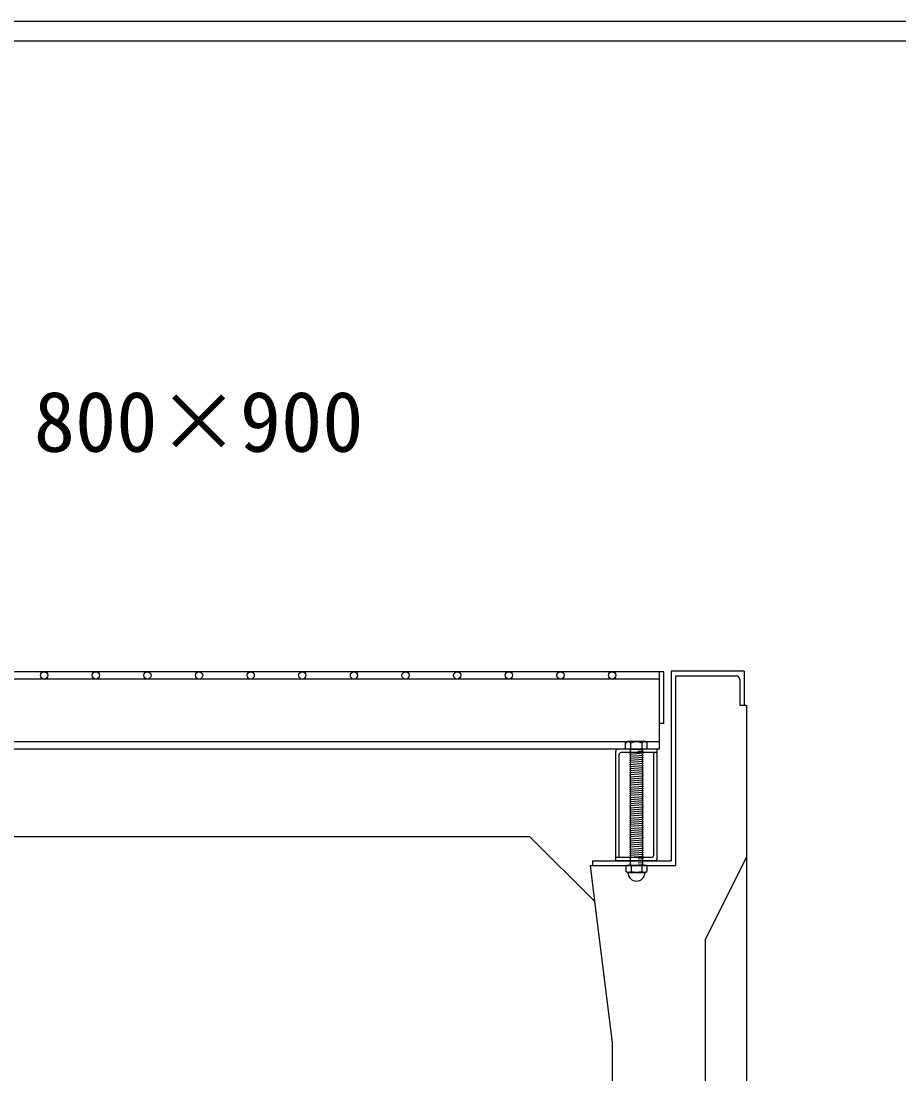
# Model space of a CAD drawing. Units: millimetres, scale not verified. Extents: x -16800 to 16800, y -5940 to 5940.
# Drawn here: x -9372 to -8522, y -1120 to -100 of the extents above; entities that cross this region are included whole.
import ezdxf
from ezdxf.enums import TextEntityAlignment as Align

# ---------------------------------------------------------------- set-up
doc = ezdxf.new("R2010")
doc.units = ezdxf.units.MM
doc.header["$LTSCALE"] = 20
doc.linetypes.add('DOTTED', pattern=[1.75, 0.25, -1.5])
for name, color, linetype, lineweight in [('0-2_HATCH', 6, 'Continuous', 25), ('0-5_OUTLINE', 3, 'Continuous', 25), ('0-6_TXT', 7, 'Continuous', 25)]:
    doc.layers.add(name, color=color, linetype=linetype, lineweight=lineweight)
doc.styles.add('ＭＳ ゴシック', font='')
doc.styles.get('ＭＳ ゴシック').set_extended_font_data('MS Gothic')

msp = doc.modelspace()

# ---------------------------------------------------------------- linework, layer by layer
at = {"layer": '0-2_HATCH'}
for p, q in [((-8750, -730.35), (-9650, -730.35)), ((-8754.5, -730.35), (-8754.5, -805.35)), ((-8750, -780.35), (-8750, -730.35)), ((-8743, -729.85), (-8743, -913.35)), ((-8754.5, -737.35), (-9645.5, -737.35)), ((-8738.5, -734.35), (-8738.5, -917.85)), ((-8738.5, -734.35), (-8680, -734.35)), ((-8676.5, -737.85), (-8676.5, -762.85)), ((-8676.5, -762.85), (-8672, -762.85)), ((-8750, -780.35), (-8754.5, -780.35)), ((-8754.5, -805.35), (-9645.5, -805.35)), ((-8785.68, -798.35), (-9614.32, -798.35)), ((-8756.5, -805.35), (-8794.5, -805.35)), ((-8785, -797.84), (-8787, -799.34)), ((-8787, -805.34), (-8787, -799.34)), ((-8766, -805.35), (-8787, -805.34)), ((-8786.67, -799.07), (-8785, -797.84)), ((-8768, -797.85), (-8785, -797.84)), ((-8783, -805.35), (-8770, -805.34)), ((-8783, -806.35), (-8782, -805.35)), ((-8782, -805.35), (-8782, -799.34)), ((-8771, -805.35), (-8771, -799.34)), ((-8771, -806.35), (-8770, -805.35)), ((-8766.33, -799.07), (-8768, -797.85)), ((-8754.5, -798.35), (-8767.32, -798.35)), ((-8766, -805.35), (-8766, -799.34)), ((-8756.5, -911.35), (-8756.5, -805.35)), ((-8796.5, -913.35), (-8796.5, -807.35)), ((-8793.3, -910.15), (-8793.3, -810.55)), ((-8756.5, -808.55), (-8791.3, -808.55)), ((-8782, -807.35), (-8783, -806.35)), ((-8783, -808.35), (-8782, -807.35)), ((-8782, -809.35), (-8783, -808.35)), ((-8783, -810.35), (-8782, -809.35)), ((-8770, -809.35), (-8783, -810.35)), ((-8782, -811.35), (-8783, -810.35)), ((-8783, -812.35), (-8782, -811.35)), ((-8770, -811.35), (-8783, -812.35)), ((-8782, -813.34), (-8783, -812.35)), ((-8783, -814.35), (-8782, -813.34)), ((-8770, -813.34), (-8783, -814.35)), ((-8782, -815.35), (-8783, -814.35)), ((-8783, -816.35), (-8782, -815.35)), ((-8770, -815.35), (-8783, -816.35)), ((-8770, -807.35), (-8771, -806.35)), ((-8771, -810.35), (-8770, -809.35)), ((-8770, -811.35), (-8771, -810.35)), ((-8771, -812.35), (-8770, -811.35)), ((-8770, -813.34), (-8771, -812.35)), ((-8771, -814.35), (-8770, -813.34)), ((-8770, -815.35), (-8771, -814.35)), ((-8759.7, -908.15), (-8759.7, -808.55)), ((-8782, -817.34), (-8783, -816.35)), ((-8770, -817.34), (-8783, -818.35)), ((-8783, -818.35), (-8782, -817.34)), ((-8770, -819.35), (-8783, -820.35)), ((-8782, -821.34), (-8783, -820.35)), ((-8783, -822.34), (-8782, -821.34)), ((-8770, -821.35), (-8783, -822.35)), ((-8782, -823.34), (-8783, -822.34)), ((-8770, -823.34), (-8783, -824.34)), ((-8783, -824.34), (-8782, -823.34)), ((-8782, -825.34), (-8783, -824.34)), ((-8770, -825.34), (-8783, -826.34)), ((-8783, -826.34), (-8782, -825.34)), ((-8771, -818.35), (-8770, -817.34)), ((-8770, -819.35), (-8771, -818.35)), ((-8771, -820.35), (-8770, -819.35)), ((-8770, -821.34), (-8771, -820.35)), ((-8771, -822.35), (-8770, -821.35)), ((-8771, -822.35), (-8770, -823.35)), ((-8771, -824.34), (-8770, -823.34)), ((-8771, -824.34), (-8770, -825.34)), ((-8771, -826.34), (-8770, -825.34)), ((-8782, -827.34), (-8783, -826.34)), ((-8770, -827.34), (-8783, -828.34)), ((-8783, -828.34), (-8782, -827.34)), ((-8782, -829.34), (-8783, -828.34)), ((-8770, -829.34), (-8783, -830.34)), ((-8783, -830.34), (-8782, -829.34)), ((-8782, -831.34), (-8783, -830.34)), ((-8770, -831.34), (-8783, -832.34)), ((-8783, -832.34), (-8782, -831.34)), ((-8782, -833.34), (-8783, -832.34)), ((-8770, -833.34), (-8783, -834.34)), ((-8783, -834.34), (-8782, -833.34)), ((-8782, -835.34), (-8783, -834.34)), ((-8770, -835.34), (-8783, -836.34)), ((-8783, -836.34), (-8782, -835.34)), ((-8771, -826.34), (-8770, -827.34)), ((-8771, -828.34), (-8770, -827.34)), ((-8771, -828.34), (-8770, -829.34)), ((-8771, -830.34), (-8770, -829.34)), ((-8771, -830.34), (-8770, -831.34)), ((-8771, -832.34), (-8770, -831.34)), ((-8771, -832.34), (-8770, -833.34)), ((-8771, -834.34), (-8770, -833.34)), ((-8771, -834.34), (-8770, -835.34)), ((-8771, -836.34), (-8770, -835.34)), ((-8782, -837.34), (-8783, -836.34)), ((-8770, -837.34), (-8783, -838.34)), ((-8783, -838.34), (-8782, -837.34)), ((-8782, -839.34), (-8783, -838.34)), ((-8770, -839.34), (-8783, -840.34)), ((-8783, -840.34), (-8782, -839.34)), ((-8782, -841.34), (-8783, -840.34)), ((-8770, -841.34), (-8783, -842.34)), ((-8783, -842.34), (-8782, -841.34)), ((-8782, -843.34), (-8783, -842.34)), ((-8770, -843.34), (-8783, -844.34)), ((-8783, -844.34), (-8782, -843.34)), ((-8782, -845.34), (-8783, -844.34)), ((-8770, -845.34), (-8783, -846.34)), ((-8783, -846.34), (-8782, -845.34)), ((-8782, -847.34), (-8783, -846.34)), ((-8771, -836.34), (-8770, -837.34)), ((-8771, -838.34), (-8770, -837.34)), ((-8771, -838.34), (-8770, -839.34)), ((-8771, -840.34), (-8770, -839.34)), ((-8771, -840.34), (-8770, -841.34)), ((-8771, -842.34), (-8770, -841.34)), ((-8771, -842.34), (-8770, -843.34)), ((-8771, -844.34), (-8770, -843.34)), ((-8771, -844.34), (-8770, -845.35)), ((-8771, -846.34), (-8770, -845.34)), ((-8771, -846.34), (-8770, -847.34)), ((-8770, -847.34), (-8783, -848.34)), ((-8783, -848.34), (-8782, -847.34)), ((-8782, -849.34), (-8783, -848.34)), ((-8770, -849.35), (-8783, -850.35)), ((-8783, -850.35), (-8782, -849.35)), ((-8782, -851.35), (-8783, -850.35)), ((-8769.99, -851.35), (-8782.99, -852.35)), ((-8782.99, -852.35), (-8781.99, -851.35)), ((-8781.99, -853.35), (-8782.99, -852.35)), ((-8769.99, -853.35), (-8782.99, -854.35)), ((-8782.99, -854.35), (-8781.99, -853.35)), ((-8781.99, -855.35), (-8782.99, -854.35)), ((-8769.99, -855.35), (-8782.99, -856.35)), ((-8782.99, -856.35), (-8781.99, -855.35)), ((-8781.99, -857.35), (-8782.99, -856.35)), ((-8771, -848.34), (-8770, -847.34)), ((-8771, -848.34), (-8770, -849.35)), ((-8771, -850.35), (-8770, -849.35)), ((-8771, -850.35), (-8769.99, -851.35)), ((-8770.99, -852.35), (-8769.99, -851.35)), ((-8770.99, -852.35), (-8769.99, -853.35)), ((-8770.99, -854.35), (-8769.99, -853.35)), ((-8770.99, -854.35), (-8769.99, -855.35)), ((-8770.99, -856.35), (-8769.99, -855.35)), ((-8770.99, -856.35), (-8769.99, -857.35)), ((-8769.99, -857.35), (-8782.99, -858.35)), ((-8782.99, -858.35), (-8781.99, -857.35)), ((-8781.99, -859.35), (-8782.99, -858.35)), ((-8769.98, -859.36), (-8782.99, -860.36)), ((-8782.99, -860.36), (-8781.99, -859.36)), ((-8781.99, -861.36), (-8782.99, -860.36)), ((-8769.99, -863.35), (-8782.99, -864.35)), ((-8782.99, -864.35), (-8781.99, -863.35)), ((-8781.99, -865.35), (-8782.99, -864.35)), ((-8769.99, -865.35), (-8782.99, -866.35)), ((-8782.99, -866.35), (-8781.99, -865.35)), ((-8781.99, -867.35), (-8782.99, -866.35)), ((-8769.98, -861.36), (-8782.98, -862.36)), ((-8782.98, -862.36), (-8781.98, -861.36)), ((-8781.98, -863.36), (-8782.98, -862.36)), ((-8770.99, -858.35), (-8769.99, -857.35)), ((-8770.99, -858.35), (-8769.98, -859.36)), ((-8770.99, -864.35), (-8769.99, -863.35)), ((-8770.99, -864.35), (-8769.99, -865.35)), ((-8770.99, -866.35), (-8769.99, -865.35)), ((-8770.99, -866.35), (-8769.99, -867.35)), ((-8770.98, -860.36), (-8769.98, -859.36)), ((-8770.98, -860.36), (-8769.98, -861.36)), ((-8770.98, -862.36), (-8769.98, -861.36)), ((-8770.98, -862.36), (-8769.98, -863.36)), ((-8769.99, -867.35), (-8782.99, -868.35)), ((-8782.99, -868.35), (-8781.99, -867.35)), ((-8781.99, -869.35), (-8782.99, -868.35)), ((-8769.98, -869.35), (-8782.98, -870.35)), ((-8782.98, -870.35), (-8781.98, -869.35)), ((-8781.98, -871.35), (-8782.98, -870.35)), ((-8769.98, -871.36), (-8782.98, -872.36)), ((-8782.98, -872.36), (-8781.98, -871.36)), ((-8781.98, -873.36), (-8782.98, -872.36)), ((-8769.98, -873.36), (-8782.98, -874.36)), ((-8782.98, -874.36), (-8781.98, -873.36)), ((-8781.98, -875.36), (-8782.98, -874.36)), ((-8769.98, -875.36), (-8782.98, -876.36)), ((-8782.98, -876.36), (-8781.98, -875.36)), ((-8781.98, -877.36), (-8782.98, -876.36)), ((-8770.99, -868.35), (-8769.99, -867.35)), ((-8770.99, -868.35), (-8769.98, -869.36)), ((-8770.98, -870.36), (-8769.98, -869.36)), ((-8770.98, -870.36), (-8769.98, -871.36)), ((-8770.98, -872.36), (-8769.98, -871.36)), ((-8770.98, -872.36), (-8769.98, -873.36)), ((-8770.98, -874.36), (-8769.98, -873.36)), ((-8770.98, -874.36), (-8769.98, -875.36)), ((-8770.98, -876.36), (-8769.98, -875.36)), ((-8770.98, -876.36), (-8769.97, -877.36)), ((-8769.97, -877.36), (-8782.97, -878.36)), ((-8782.97, -878.36), (-8781.97, -877.36)), ((-8781.97, -879.36), (-8782.97, -878.36)), ((-8782.97, -880.36), (-8781.97, -879.36)), ((-8769.97, -879.37), (-8782.97, -880.37)), ((-8781.97, -881.36), (-8782.97, -880.37)), ((-8769.97, -881.37), (-8782.97, -882.37)), ((-8782.97, -882.37), (-8781.97, -881.37)), ((-8781.97, -883.37), (-8782.97, -882.37)), ((-8769.97, -883.37), (-8782.97, -884.37)), ((-8782.97, -884.37), (-8781.97, -883.37)), ((-8781.97, -885.37), (-8782.97, -884.37)), ((-8769.96, -885.37), (-8782.96, -886.37)), ((-8782.96, -886.37), (-8781.96, -885.37)), ((-8781.96, -887.37), (-8782.96, -886.37)), ((-8770.97, -878.36), (-8769.97, -877.36)), ((-8770.97, -878.36), (-8769.97, -879.37)), ((-8770.97, -880.37), (-8769.97, -879.37)), ((-8770.97, -880.37), (-8769.97, -881.37)), ((-8770.97, -882.37), (-8769.97, -881.37)), ((-8770.97, -882.37), (-8769.97, -883.37)), ((-8770.97, -884.37), (-8769.97, -883.37)), ((-8770.97, -884.37), (-8769.96, -885.37)), ((-8770.96, -886.37), (-8769.96, -885.37)), ((-8770.96, -886.37), (-8769.96, -887.37)), ((-8769.96, -887.37), (-8782.96, -888.37)), ((-8782.96, -888.37), (-8781.96, -887.37)), ((-8781.96, -889.37), (-8782.96, -888.37)), ((-8782.96, -890.37), (-8781.96, -889.37)), ((-8769.96, -889.38), (-8782.96, -890.38)), ((-8781.96, -891.37), (-8782.96, -890.38)), ((-8769.96, -891.38), (-8782.96, -892.38)), ((-8782.96, -892.38), (-8781.96, -891.38)), ((-8781.96, -893.38), (-8782.96, -892.38)), ((-8769.95, -893.38), (-8782.96, -894.38)), ((-8782.96, -894.38), (-8781.96, -893.38)), ((-8781.96, -895.38), (-8782.96, -894.38)), ((-8769.95, -895.38), (-8782.95, -896.38)), ((-8782.95, -896.38), (-8781.95, -895.38)), ((-8781.95, -897.38), (-8782.95, -896.38)), ((-8769.95, -897.38), (-8782.95, -898.38)), ((-8782.95, -898.38), (-8781.95, -897.38)), ((-8770.96, -888.37), (-8769.96, -887.37)), ((-8770.96, -888.37), (-8769.96, -889.38)), ((-8770.96, -890.38), (-8769.96, -889.38)), ((-8770.96, -890.38), (-8769.96, -891.38)), ((-8770.96, -892.38), (-8769.96, -891.38)), ((-8770.96, -892.38), (-8769.95, -893.38)), ((-8770.96, -894.38), (-8769.95, -893.38)), ((-8770.95, -894.38), (-8769.95, -895.38)), ((-8770.95, -896.38), (-8769.95, -895.38)), ((-8770.95, -896.38), (-8769.95, -897.38)), ((-8770.95, -898.38), (-8769.95, -897.38)), ((-8781.95, -899.38), (-8782.95, -898.38)), ((-8769.95, -899.39), (-8782.95, -900.39)), ((-8782.95, -900.39), (-8781.95, -899.39)), ((-8781.95, -901.39), (-8782.95, -900.39)), ((-8769.95, -901.39), (-8782.95, -902.39)), ((-8782.95, -902.39), (-8781.95, -901.39)), ((-8781.95, -903.39), (-8782.95, -902.39)), ((-8769.94, -903.39), (-8782.94, -904.39)), ((-8782.94, -904.39), (-8781.94, -903.39)), ((-8781.94, -905.39), (-8782.94, -904.39)), ((-8769.94, -905.39), (-8782.94, -906.39)), ((-8782.94, -906.39), (-8781.94, -905.39)), ((-8781.94, -907.39), (-8782.94, -906.39)), ((-8769.94, -907.39), (-8782.94, -908.39)), ((-8782.94, -908.39), (-8781.94, -907.39)), ((-8770.95, -898.38), (-8769.95, -899.39)), ((-8770.95, -900.39), (-8769.95, -899.39)), ((-8770.95, -900.39), (-8769.95, -901.39)), ((-8770.95, -902.39), (-8769.95, -901.39)), ((-8770.94, -902.39), (-8769.94, -903.39)), ((-8770.94, -904.39), (-8769.94, -903.39)), ((-8770.94, -904.39), (-8769.94, -905.39)), ((-8770.94, -906.39), (-8769.94, -905.39)), ((-8770.94, -906.39), (-8769.94, -907.39)), ((-8770.94, -908.39), (-8769.94, -907.39)), ((-8821.37, -917.85), (-8817.14, -952.7)), ((-8821.37, -917.85), (-8738.5, -917.85)), ((-8819, -913.35), (-8819, -917.85)), ((-8819, -913.35), (-8743, -913.35)), ((-8761.7, -910.15), (-8796.5, -910.15)), ((-8758.5, -913.35), (-8796.5, -913.35)), ((-8785.84, -917.85), (-8786.71, -918.49)), ((-8767.16, -917.84), (-8785.84, -917.85)), ((-8781.94, -909.39), (-8782.94, -908.39)), ((-8769.94, -909.4), (-8782.94, -910.4)), ((-8782.94, -910.4), (-8781.94, -909.4)), ((-8781.94, -911.4), (-8782.94, -910.4)), ((-8782.93, -912.4), (-8781.93, -911.4)), ((-8781.93, -913.4), (-8782.93, -912.4)), ((-8782.93, -914.4), (-8781.93, -913.4)), ((-8781.93, -915.4), (-8782.93, -914.4)), ((-8782.93, -916.4), (-8781.93, -915.4)), ((-8781.93, -917.4), (-8782.93, -916.4)), ((-8782.37, -917.85), (-8781.93, -917.4)), ((-8770.94, -908.39), (-8769.94, -909.4)), ((-8770.94, -910.4), (-8769.94, -909.4)), ((-8770.94, -910.4), (-8769.93, -911.4)), ((-8770.93, -912.4), (-8769.93, -911.4)), ((-8770.93, -912.4), (-8769.93, -913.4)), ((-8770.93, -914.4), (-8769.93, -913.4)), ((-8770.93, -914.4), (-8769.93, -915.4)), ((-8770.93, -916.4), (-8769.93, -915.4)), ((-8770.93, -916.4), (-8769.93, -917.4)), ((-8770.37, -917.85), (-8769.93, -917.4)), ((-8767.16, -917.84), (-8766.29, -918.49)), ((-8786.71, -918.49), (-8786.71, -923.68)), ((-8785.01, -924.65), (-8786.71, -923.68)), ((-8785.01, -924.97), (-8785.01, -924.65)), ((-8767.99, -924.65), (-8785.01, -924.65)), ((-8767.99, -924.97), (-8785.01, -924.97)), ((-8781.6, -918.49), (-8781.6, -923.68)), ((-8771.4, -918.49), (-8771.4, -923.68)), ((-8767.99, -924.65), (-8766.29, -923.68)), ((-8767.99, -924.97), (-8767.99, -924.65)), ((-8766.29, -918.49), (-8766.29, -923.68))]:
    msp.add_line(p, q, dxfattribs=at)
at = {"layer": '0-2_HATCH', "linetype": 'DOTTED'}
for p, q in [((-8770, -805.35), (-8783, -806.35)), ((-8770, -807.35), (-8783, -808.35)), ((-8769.93, -911.4), (-8782.93, -912.4)), ((-8769.93, -913.4), (-8782.93, -914.4)), ((-8769.93, -915.4), (-8782.93, -916.4)), ((-8782.37, -917.85), (-8770.37, -917.85)), ((-8769.93, -917.4), (-8775.66, -917.85))]:
    msp.add_line(p, q, dxfattribs=at)
at = {"layer": '0-2_HATCH'}
for points in [[(-8770, -809.35), (-8771, -808.35), (-8770, -807.35)], [(-8770, -817.34), (-8771, -816.34), (-8770, -815.35)], [(-8783, -820.35), (-8782, -819.35), (-8783, -818.35)]]:
    msp.add_lwpolyline(points, dxfattribs=at)
for centre in [(-9350, -733.85), (-9300, -733.85), (-9250, -733.85), (-9200, -733.85), (-9150, -733.85), (-9100, -733.85), (-9050, -733.85), (-9000, -733.85), (-8950, -733.85), (-8900, -733.85), (-8850, -733.85), (-8800, -733.85)]:
    msp.add_circle(centre, 3.5, dxfattribs=at)
for centre, radius, start, end in [((-8680, -737.85), 3.5, 0, 90), ((-8794.5, -807.35), 2, 90, 180), ((-8784.5, -801.97), 3.62, 46.39563, 133.60437), ((-8776.5, -813.97), 15.62, 69.39075, 110.60925), ((-8768.5, -801.97), 3.62, 46.39563, 133.60437), ((-8791.3, -810.55), 2, 90, 180), ((-8784.15, -923.19), 5.35, 61.49832, 118.50684), ((-8776.5, -938.26), 20.42, 75.52621, 104.47362), ((-8768.85, -923.19), 5.35, 61.49231, 118.50169), ((-8761.7, -908.15), 2, 270, 0), ((-8758.5, -911.35), 2, 270, 0), ((-8784.15, -918.98), 5.35, 241.49843, 298.50089), ((-8776.5, -924.97), 8.19, 180, 359.99995), ((-8776.5, -903.91), 20.42, 255.52638, 284.47374), ((-8768.85, -918.98), 5.35, 241.49989, 298.5)]:
    msp.add_arc(centre, radius, start, end, dxfattribs=at)
at = {"layer": '0-5_OUTLINE'}
for p, q in [((-8672, -729.85), (-8743, -729.85)), ((-8670, -762.85), (-8670, -1839.85)), ((-9520, -889.85), (-8880, -889.85)), ((-8817.14, -952.7), (-8880, -889.85)), ((-8670, -909.85), (-8710, -989.85)), ((-8817.14, -952.7), (-8800, -1089.85)), ((-8710, -989.85), (-8710, -1839.85)), ((-8800, -1089.85), (-8800, -1839.85))]:
    msp.add_line(p, q, dxfattribs=at)
msp.add_lwpolyline([(-8672, -729.85), (-8672, -762.85), (-8670, -762.85)], dxfattribs=at)
at = {"layer": '0-6_TXT'}
for p, q in [((-10140.75, -100), (-6659.25, -100)), ((-10140.75, -119.2), (-6659.25, -119.2))]:
    msp.add_line(p, q, dxfattribs=at)

# ---------------------------------------------------------------- texts
at = {"layer": '0-6_TXT', "style": 'ＭＳ ゴシック'}
msp.add_text('800×900', height=58.65, dxfattribs=at).set_placement((-9360, -534.84), align=Align.BOTTOM_LEFT)

doc.saveas('drawing.dxf')
